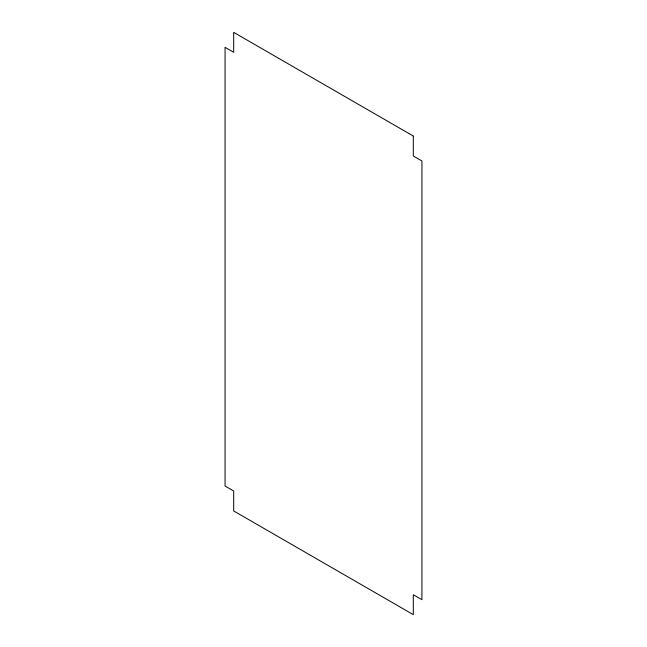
<?xml version="1.0" encoding="UTF-8"?>
<svg xmlns="http://www.w3.org/2000/svg" width="647" height="647" viewBox="0 0 647 647"><rect width="100%" height="100%" fill="white"/><g stroke="black" fill="none" stroke-linecap="round" stroke-linejoin="round"><path stroke-width="0.97" d="M413.304 136.048L233.696 32.35L233.696 52.294L225.059 47.304L225.059 486.026L233.696 491.008L233.696 510.952L413.304 614.65L413.304 594.706L421.941 599.696L421.941 160.974L413.304 155.992L413.304 136.048"/></g></svg>
